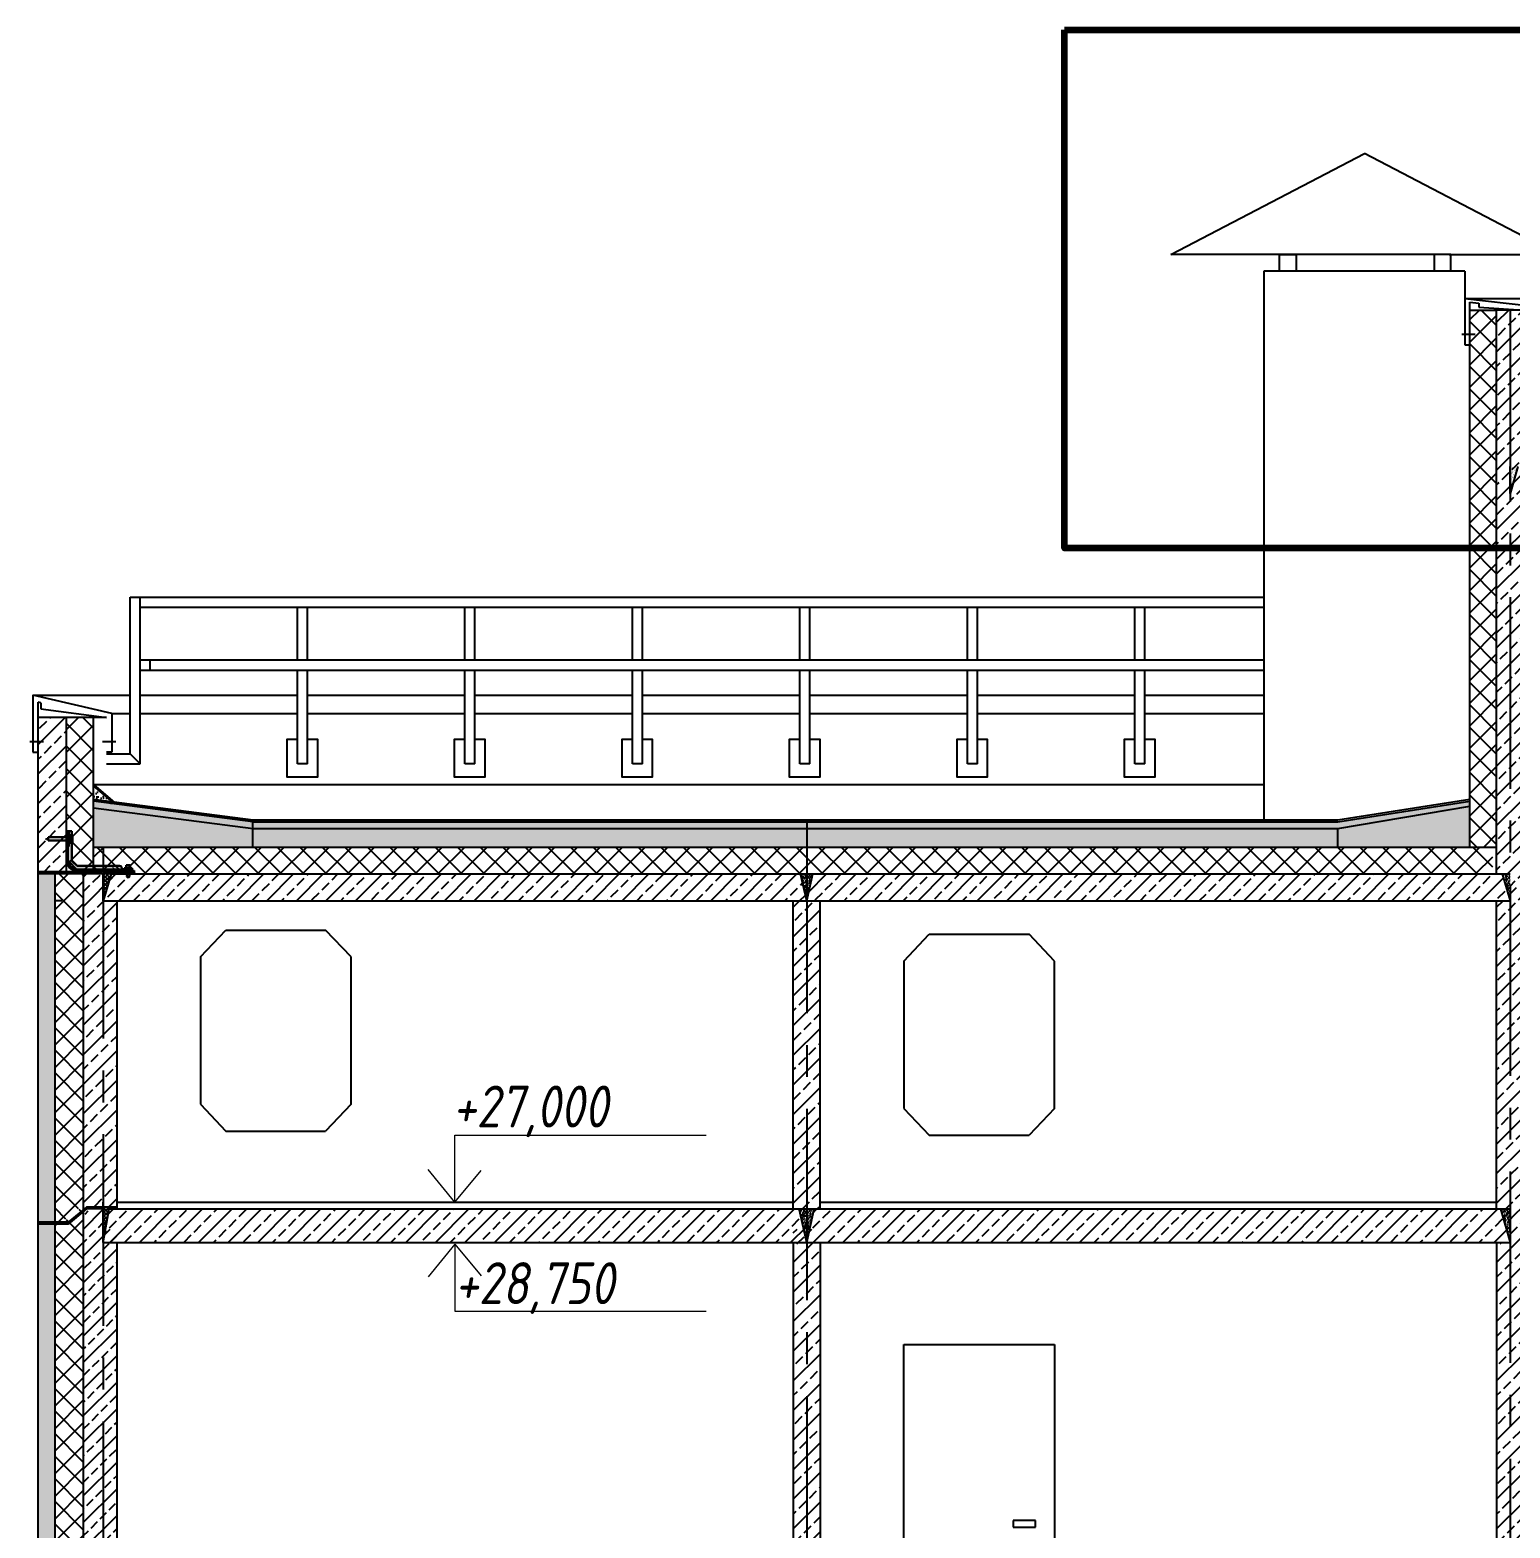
# Model space of a CAD drawing. Header units: millimetres. Extents: x -257254 to 390979, y -202328 to 355504.
# Drawn here: x 74991 to 83829, y 62230 to 71175 of the extents above; entities that cross this region are included whole.
import ezdxf
from ezdxf.enums import TextEntityAlignment as Align

# ---------------------------------------------------------------- set-up
doc = ezdxf.new("R2010")
doc.units = ezdxf.units.MM
doc.linetypes.add('CENTER2', pattern=[28.575, 19.05, -3.175, 3.175, -3.175])
doc.linetypes.add('штриховая2', pattern=[9.525, 6.35, -3.175])
for name, color, linetype, lineweight in [('A-Wall-H', 250, 'Continuous', 20), ('RAZMER', 250, 'Continuous', 13), ('невид штрих', 93, 'штриховая2', 9), ('Осн', 230, 'Continuous', 25), ('покрытия', 6, 'Continuous', 18), ('Размеры', 7, 'Continuous', 9)]:
    doc.layers.add(name, color=color, linetype=linetype, lineweight=lineweight)
for name, color, linetype in [('оси', 1, 'CENTER2'), ('панели', 94, 'Continuous'), ('разрез', 40, 'Continuous'), ('Саморезы', 104, 'Continuous'), ('Фасонка', 161, 'Continuous')]:
    doc.layers.add(name, color=color, linetype=linetype)
doc.layers.add('фасадик', color=7, linetype='Continuous', lineweight=25, true_color=0x51362d)
doc.layers.add('Штриховка', color=50, linetype='Continuous', transparency=0.6)
doc.styles.add('SIMPLEX', font='simplex.shx', dxfattribs={"width": 0.8, "oblique": 10})
pattern_1 = [(45, (-40, 3000), (-67.35192, 67.35192), []), (135, (-40, 3000), (-67.35192, -67.35192), [])]
pattern_2 = [(45, (4200, 9e-11), (-88.38835, 88.38835), []), (45, (4288.25, 9e-11), (-88.38835, 88.38835), [60, -25])]

msp = doc.modelspace()

# ---------------------------------------------------------------- hatches: boundary and pattern name
at = {"layer": 'покрытия', "transparency": 33554508}
h = msp.add_hatch(color=9, dxfattribs=at)
h.dxf.hatch_style = 1
h.paths.add_polyline_path([(75218.17639, 66220.1021), (75218.06284, 66299.93057), (75223.95312, 66299.93057), (75223.95312, 66320.54658), (75241.57755, 66320.54658), (75241.70117, 66215.74018), (75272.59732, 66184.84403), (75279.89149, 66184.83355), (75279.89149, 66161.28291), (75277.07707, 66161.28301, -0.4137863757)])
h.paths.add_polyline_path([(75241.4944, 66391.04613), (75217.93327, 66391.01917), (75217.93716, 66388.28489), (75223.95312, 66388.28489), (75223.95312, 66367.66888), (75241.52198, 66367.66888)])
h.paths.add_polyline_path([(75354.51213, 66184.72639), (75279.89149, 66184.83355), (75279.89149, 66161.28291), (75354.51213, 66161.28021)])
h.paths.add_polyline_path([(75526.11983, 66184.42857), (75407.96504, 66184.59825), (75354.51213, 66184.69529), (75354.51213, 66161.28021), (75354.51213, 66140.89322), (75369.73826, 66140.89322), (75420.84159, 66140.89322), (75444.33283, 66140.89322, -0.3877519827), (75438.82439, 66155.39369), (75569.90016, 66155.42233), (75569.90016, 66161.31262), (75542.39618, 66161.30661, 0.3690779494)])
h.paths.add_polyline_path([(75490.86967, 66173.88302, -1), (75489.19615, 66173.88302, -1)], flags=16)
at = {"layer": 'разрез'}
h = msp.add_hatch(dxfattribs=at)
h.set_pattern_fill('NET', color=256, scale=30, angle=45)
h.paths.add_polyline_path([(83749.02596, 69502.09472), (83589.02596, 69502.09472), (83589.02596, 66569.65659), (83749.02596, 66569.65659)])
h = msp.add_hatch(dxfattribs=at)
h.set_pattern_fill('JIS_STN_2.5', color=256, scale=50)
h.paths.add_polyline_path([(89829.02596, 68567.7801), (83829.02595, 68567.7801), (83829.02595, 68407.7801), (89829.02596, 68407.7801)])
h.paths.add_polyline_path([(83909.02596, 69502.09472), (83829.02595, 69502.09472), (83829.02595, 68567.7801), (83909.02596, 68567.7801)])
h.paths.add_polyline_path([(83829.02595, 69502.09472), (83749.02596, 69502.09472), (83749.02596, 68069.65659), (83829.02595, 68069.65659)])
h.paths.add_polyline_path([(83909.02596, 68407.7801), (83829.02595, 68407.7801), (83829.02595, 68069.65659), (83909.02596, 68069.65659)])
h = msp.add_hatch(dxfattribs=at)
h.set_pattern_fill('AR-SAND', color=256, scale=0.3, angle=-90)
h.set_pattern_definition([(307.5, (-6000, 2432.438), (14.6823971, 0.4800094), [0, -11.5824, 0, -12.954, 0, -12.3825]), (277.5, (-6000, 2432.438), (21.504753, -13.4856985), [0, -6.2484, 0, -10.4394, 0, -4.0005]), (237.5, (-6000, 2441.811), (0.0431155, -23.7297711), [0, -3.81, 0, -13.716, 0, -17.907]), (227.5, (-6000, 2441.81), (6.6878797, -22.9066936), [0, -1.905, 0, -8.9916, 0, -10.287])])
h.paths.add_polyline_path([(83875.39769, 68567.7801), (83829.02595, 68567.7801), (83829.02595, 68407.7801)])
h = msp.add_hatch(dxfattribs=at)
h.set_pattern_fill('JIS_STN_2.5', color=256, scale=50)
h.paths.add_polyline_path([(83829.02595, 68070.55359), (83749.02596, 68070.55359), (83749.02596, 66135.34196), (83829.02595, 66135.34196)])
h.paths.add_polyline_path([(83909.02596, 68070.05525), (83829.02595, 68070.05525), (83829.02595, 66135.34196), (83829.02595, 66055.34196), (83909.02596, 66055.34196)])
at = {"layer": 'разрез', "true_color": 0xf7f0b5}
h = msp.add_hatch(dxfattribs=at)
h.set_pattern_fill('AR-SAND', color=254, scale=30, angle=45)
h.paths.add_polyline_path([(75509.02596, 66569.65659), (75509.02596, 66529.65659), (76322.44285, 66407.17873), (76322.44285, 66447.17873)])
h.paths.add_polyline_path([(83749.02596, 66569.65659), (75517.29828, 66569.65659), (76322.44285, 66447.17873), (82800.91631, 66447.17873)])
h.paths.add_polyline_path([(76648.47346, 67466.84095), (76588.47346, 67466.84095), (76588.47346, 66739.82493), (76588.47346, 66679.82493), (76648.47346, 66679.82493)])
at = {"layer": 'разрез'}
h = msp.add_hatch(dxfattribs=at)
h.set_pattern_fill('JIS_STN_2.5', color=256, scale=50)
h.paths.add_polyline_path([(75039.02596, 66150.73706), (75209.02596, 66150.73706), (75209.02596, 67069.65659), (75039.02596, 67069.65659)])
h = msp.add_hatch(dxfattribs=at)
h.set_pattern_fill('NET', color=256, scale=30, angle=45)
h.set_pattern_definition([(45, (-140.37, 3e-11), (-67.35192, 67.35192), []), (135, (-140.37, 3e-11), (-67.35192, -67.35192), [])])
h.paths.add_polyline_path([(75368.65707, 67069.65659), (75208.65707, 67069.65659), (75208.65707, 66135.34196), (75288.65707, 66135.34196), (75288.65707, 66146.16086), (75368.65707, 66146.16086)])
h = msp.add_hatch(dxfattribs=at)
h.set_pattern_fill('AR-SAND', color=256, angle=45)
h.set_pattern_definition([(82.5, (-137.715, 0), (-35.738135, 33.475349), [0, -38.608, 0, -43.18, 0, -41.275]), (52.5, (-137.715, 0), (-18.901093, 82.473285), [0, -20.828, 0, -34.798, 0, -13.335]), (12.5, (-159.807, -22.09), (55.829983, 56.033231), [0, -12.7, 0, -45.72, 0, -59.69]), (2.5, (-159.81, -22.09), (38.22811, 69.75508), [0, -6.35, 0, -29.972, 0, -34.29])])
h.paths.add_polyline_path([(75371.31062, 66569.65659), (75379.58294, 66569.65659), (75497.90232, 66551.65796), (75371.31062, 66660.06045)])
h = msp.add_hatch(dxfattribs=at)
h.set_pattern_fill('AR-SAND', color=256, angle=45)
h.paths.add_polyline_path([(83589.02596, 66539.3221), (83589.02596, 66569.65659), (82800.91631, 66447.17873), (76322.44285, 66447.17873), (76322.44285, 66407.17873), (82800.91631, 66407.17873)])
h.paths.add_polyline_path([(75371.31062, 66569.65659), (75371.31062, 66529.65659), (76322.44285, 66407.17873), (76322.44285, 66447.17873)])
at = {"layer": 'разрез', "true_color": 0xf7f0b5}
h = msp.add_hatch(dxfattribs=at)
h.set_pattern_fill('AR-SAND', color=254, scale=30, angle=45)
h.paths.add_polyline_path([(75517.29828, 66569.65659), (75509.02596, 66569.65659), (75509.02596, 66529.65659), (76322.44285, 66407.17873), (76322.44285, 66447.17873)])
h = msp.add_hatch(dxfattribs=at)
h.set_pattern_fill('AR-SAND', color=254, scale=30, angle=45)
h.paths.add_polyline_path([(75509.02596, 66569.65659), (75509.02596, 66529.65659), (76322.44285, 66407.17873), (76322.44285, 66447.17873)])
h.paths.add_polyline_path([(83749.02596, 66529.65659), (83749.02596, 66569.65659), (82800.91631, 66447.17873), (76322.44285, 66447.17873), (76322.44285, 66407.17873), (82800.91631, 66407.17873)])
at = {"layer": 'разрез'}
h = msp.add_hatch(dxfattribs=at)
h.set_pattern_fill('NET', color=256, scale=30, angle=45)
h.paths.add_polyline_path([(83589.02596, 66295.34196), (83749.02596, 66295.34196), (83749.02596, 66569.65659), (83589.02596, 66569.65659)])
h = msp.add_hatch(dxfattribs=at)
h.set_pattern_fill('GRAVEL', color=256, scale=5, angle=45)
h.paths.add_polyline_path([(83589.02596, 66539.3221), (82800.91631, 66407.17873), (76322.44285, 66407.17873), (75371.31062, 66529.65659), (75371.31062, 66295.34196), (83589.02596, 66295.34196)])
h = msp.add_hatch(dxfattribs=at)
h.set_pattern_fill('NET', color=256, scale=30, angle=45)
h.set_pattern_definition([(45, (-23.55, 0), (-67.35192, 67.35192), []), (135, (-23.55, 0), (-67.35192, -67.35192), [])])
h.paths.add_polyline_path([(83725.47563, 66295.34196), (75371.31062, 66295.34196), (75371.31062, 66135.34196), (83725.47563, 66135.34196)])
h = msp.add_hatch(dxfattribs=at)
h.set_pattern_fill('JIS_STN_2.5', color=256, scale=50)
h.paths.add_polyline_path([(75139.02596, 66135.34196), (75039.02596, 66135.34196), (75039.02596, 64055.34196), (75139.02596, 64055.34196)])
h.paths.add_polyline_path([(75139.02596, 64044.52306), (75039.02596, 64044.52306), (75039.02596, 61055.34196), (75139.02596, 61055.34196)])
h.paths.add_polyline_path([(75139.02596, 61044.52306), (75039.02596, 61044.52306), (75039.02596, 58055.34196), (75139.02596, 58055.34196)])
h.paths.add_polyline_path([(75139.02596, 58044.52306), (75039.02596, 58044.52306), (75039.02596, 55055.34196), (75139.02596, 55055.34196)])
h.paths.add_polyline_path([(75139.02596, 55044.52306), (75039.02596, 55044.52306), (75039.02596, 52055.34196), (75139.02596, 52055.34196)])
h.paths.add_polyline_path([(75139.02596, 52044.52306), (75039.02596, 52044.52306), (75039.02596, 49055.34196), (75139.02596, 49055.34196)])
h.paths.add_polyline_path([(75139.02596, 49044.52306), (75039.02596, 49044.52306), (75039.02596, 46055.34196), (75139.02596, 46055.34196)])
h = msp.add_hatch(dxfattribs=at)
h.set_pattern_fill('NET', color=256, scale=30, angle=45)
h.set_pattern_definition(pattern_1)
h.paths.add_polyline_path([(75309.02596, 66135.34196), (75182.31296, 66135.34196), (75139.02596, 66135.34196), (75139.02596, 64055.34196), (75179.02596, 64055.34196), (75289.02596, 64146.16086), (75309.02596, 64146.16086)])
h = msp.add_hatch(dxfattribs=at)
h.set_pattern_fill('JIS_STN_2.5', color=256, scale=50)
h.paths.add_polyline_path([(75509.02596, 66135.34196), (75309.02596, 66135.34196), (75309.02596, 64146.16086), (75429.02596, 64146.16086), (75509.02596, 64146.16086), (75509.02596, 64225.34196)])
h = msp.add_hatch(dxfattribs=at)
h.set_pattern_fill('ANSI37', color=256, scale=5, angle=-90)
h.set_pattern_definition([(315, (-8400, 5040), (11.2253202, 11.2253202), []), (45, (-8400, 5040), (-11.2253202, 11.2253202), [])])
h.paths.add_polyline_path([(75475.39769, 66135.34196), (75429.02596, 66135.34196), (75429.02596, 65975.34196)])
h = msp.add_hatch(dxfattribs=at)
h.set_pattern_fill('JIS_STN_2.5', color=256, scale=50)
h.paths.add_polyline_path([(79592.74842, 66135.34196), (75471.57699, 66135.34196), (75475.39769, 66135.34196), (75429.02596, 65975.34196), (79629.02595, 65975.34196)])
h.paths.add_polyline_path([(83782.65422, 66135.34196), (79665.30349, 66135.34196), (79629.02596, 65975.34196), (83829.02595, 65975.34196)])
h = msp.add_hatch(dxfattribs=at)
h.set_pattern_fill('AR-SAND', color=256, scale=0.3, angle=-90)
h.paths.add_polyline_path([(79629.02596, 66135.34196), (79592.74842, 66135.34196), (79629.02596, 65975.34196)])
h.paths.add_polyline_path([(79665.30349, 66135.34196), (79629.02596, 66135.34196), (79629.02596, 65975.34196)])
h = msp.add_hatch(dxfattribs=at)
h.set_pattern_fill('AR-SAND', color=256, scale=0.3, angle=-90)
h.paths.add_polyline_path([(83829.02595, 66135.34196), (83782.65422, 66135.34196), (83829.02595, 65975.34196)])
h = msp.add_hatch(dxfattribs=at)
h.set_pattern_fill('JIS_STN_2.5', color=256, scale=50)
h.set_pattern_definition(pattern_2)
h.paths.add_polyline_path([(83909.02596, 66055.34196), (83829.02595, 66055.34196), (83829.02595, 64095.34196), (83909.02596, 64095.34196)])
h.paths.add_polyline_path([(83829.02595, 65975.34196), (83749.02596, 65975.34196), (83749.02596, 64135.34196), (83829.02595, 64135.34196)])
h = msp.add_hatch(dxfattribs=at)
h.set_pattern_fill('JIS_STN_2.5', color=256, scale=50)
h.paths.add_polyline_path([(79709.02596, 65975.34196), (79629.02595, 65975.34196), (79629.02595, 64135.34196), (79709.02596, 64135.34196)])
h.paths.add_polyline_path([(79629.02595, 65975.34196), (79549.02596, 65975.34196), (79549.02596, 64135.34196), (79629.02595, 64135.34196)])
h = msp.add_hatch(dxfattribs=at)
h.set_pattern_fill('NET', color=256, scale=30, angle=45)
h.set_pattern_definition(pattern_1)
h.paths.add_polyline_path([(75139.02596, 64044.52306), (75139.02596, 61055.34196), (75179.02596, 61055.34196), (75289.02596, 61146.16086), (75309.02596, 61146.16086), (75309.02596, 64135.34196), (75289.02596, 64135.34196), (75179.02596, 64044.52306)])
h = msp.add_hatch(dxfattribs=at)
h.set_pattern_fill('JIS_STN_2.5', color=256, scale=45)
h.paths.add_polyline_path([(75429.02596, 64135.34196), (75309.02596, 64118.82943), (75309.02596, 61146.16086), (75429.02596, 61146.16086)])
h.paths.add_polyline_path([(75509.02596, 64015.34196), (75429.02596, 64015.34196), (75429.02596, 61146.16086), (75509.02596, 61146.16086), (75509.02596, 61225.34196)])
h = msp.add_hatch(dxfattribs=at)
h.set_pattern_fill('ANSI37', color=256, scale=5, angle=-90)
h.set_pattern_definition([(315, (-2e-10, 9000), (11.2253202, 11.2253202), []), (45, (-2e-10, 9000), (-11.2253202, 11.2253202), [])])
h.paths.add_polyline_path([(75464.48515, 64135.34196), (75509.02596, 64135.34196), (75509.02596, 64146.16086), (75429.02596, 64146.47022), (75429.02596, 63935.34196)])
h = msp.add_hatch(dxfattribs=at)
h.set_pattern_fill('JIS_STN_2.5', color=256, scale=50)
h.set_pattern_definition([(45, (-4e-11, 24000), (-88.38835, 88.38835), []), (45, (88.25, 24000), (-88.38835, 88.38835), [60, -25])])
h.paths.add_polyline_path([(79629.02595, 64135.34196), (75464.48515, 64135.34196), (75429.02596, 63935.34196), (79629.02595, 63935.34196)])
h = msp.add_hatch(dxfattribs=at)
h.set_pattern_fill('AR-SAND', color=256, scale=0.3, angle=-90)
h.paths.add_polyline_path([(79629.02595, 64135.34196), (79583.67903, 64135.34196), (79629.02595, 63935.34196)])
h.paths.add_polyline_path([(79674.37288, 64135.34196), (79629.02595, 64135.34196), (79629.02595, 63935.34196)])
h = msp.add_hatch(dxfattribs=at)
h.set_pattern_fill('JIS_STN_2.5', color=256, scale=50)
h.set_pattern_definition([(45, (4200, 24000), (-88.38835, 88.38835), []), (45, (4288.25, 24000), (-88.38835, 88.38835), [60, -25])])
h.paths.add_polyline_path([(83829.02595, 64135.34196), (79664.48515, 64135.34196), (79629.02595, 63935.34196), (83829.02595, 63935.34196)])
h = msp.add_hatch(dxfattribs=at)
h.set_pattern_fill('AR-SAND', color=256, scale=0.3, angle=-90)
h.paths.add_polyline_path([(83829.02595, 64135.34196), (83771.06128, 64135.34196), (83829.02595, 63935.34196)])
h = msp.add_hatch(dxfattribs=at)
h.set_pattern_fill('JIS_STN_2.5', color=256, scale=50)
h.set_pattern_definition(pattern_2)
h.paths.add_polyline_path([(83829.02595, 63935.34196), (83749.02596, 63935.34196), (83749.02596, 61135.34196), (83829.02595, 61135.34196)])
h.paths.add_polyline_path([(83909.02596, 64095.34196), (83829.02595, 64095.34196), (83829.02595, 61095.34196), (83909.02596, 61095.34196)])
h = msp.add_hatch(dxfattribs=at)
h.set_pattern_fill('JIS_STN_2.5', color=256, scale=50)
h.paths.add_polyline_path([(79629.02595, 64015.34196), (79549.02596, 64015.34196), (79549.02596, 61135.34196), (79629.02595, 61135.34196)])
h.paths.add_polyline_path([(79709.02596, 64015.34196), (79629.02595, 64015.34196), (79629.02595, 61135.34196), (79709.02596, 61135.34196)])
at = {"layer": 'Штриховка', "lineweight": 30, "ltscale": 0.5}
h = msp.add_hatch(dxfattribs=at)
h.set_pattern_fill('ANSI31', color=256, scale=29.451439, angle=270, style=0)
h.set_pattern_definition([(225, (89301.496, 60980.1222), (-2.603164, 2.603164), [])])
h.paths.add_polyline_path([(75526.11983, 66153.22833), (75526.11983, 66147.97549), (75569.90016, 66147.97549), (75569.90016, 66153.22833)])
h.paths.add_polyline_path([(75455.20602, 66153.22833), (75447.8083, 66151.57311), (75447.8083, 66150.68361), (75518.06331, 66150.68361, 0.0272322025), (75515.5838, 66153.22833)])
h.paths.add_polyline_path([(75520.18783, 66147.97549, 0.026380608), (75518.06331, 66150.68361), (75447.8083, 66150.68361), (75447.8083, 66147.97549)])
h.paths.add_polyline_path([(75518.06331, 66150.68361, -0.026380608), (75520.18783, 66147.97549), (75526.11983, 66147.97549), (75526.11983, 66150.68361)])
h.paths.add_polyline_path([(75515.5838, 66153.22833, -0.0272322025), (75518.06331, 66150.68361), (75526.11983, 66150.68361), (75526.11983, 66153.22833)])
h.paths.add_polyline_path([(75569.90016, 66150.79356), (75569.90016, 66147.97549), (75576.57644, 66147.97549), (75584.62588, 66152.45382), (75584.62588, 66153.22833), (75574.53668, 66153.22833)])
h.paths.add_polyline_path([(75584.62588, 66147.97549), (75584.62588, 66152.45382), (75576.57644, 66147.97549)], flags=17)
h.paths.add_polyline_path([(75574.53668, 66153.22833), (75569.90016, 66153.22833), (75569.90016, 66150.79356)])

# ---------------------------------------------------------------- linework, layer by layer
at = {"layer": 'A-Wall-H', "color": 0, "lineweight": 30}
msp.add_line((75369.73826, 66140.89322), (75322.95556, 66140.89322), dxfattribs=at)
at = {"layer": 'невид штрих', "lineweight": 30, "ltscale": 0.5}
msp.add_line((75241.52378, 66366.14085), (75241.57521, 66322.53173), dxfattribs=at)
at = {"layer": 'оси', "ltscale": 60}
for p, q in [((83829.02595, 69502.09472), (83829.02595, 31517.09795)), ((79629.02595, 66447.17873), (79629.02595, 31517.09795)), ((75429.02596, 66295.34196), (75429.02596, 31517.09795))]:
    msp.add_line(p, q, dxfattribs=at)
at = {"layer": 'Осн', "lineweight": 30, "ltscale": 0.5}
for p, q in [((75212.11738, 66391.01252), (75241.4944, 66391.04613)), ((75212.11738, 66391.01252), (75212.21751, 66214.2118)), ((75217.93328, 66391.01261), (75218.17639, 66220.1021)), ((75241.4944, 66391.04613), (75241.52198, 66367.66888)), ((75241.57755, 66320.54636), (75241.70405, 66213.29734)), ((75241.70405, 66213.29734), (75272.50291, 66184.84416)), ((75271.19729, 66155.39273), (75407.5145, 66155.38799)), ((75272.50291, 66184.84416), (75408.05462, 66184.6495)), ((75277.07921, 66161.28301), (75407.5145, 66161.27828)), ((75407.96504, 66184.59825), (75526.11983, 66184.42857)), ((75407.96596, 66161.27724), (75601.30027, 66161.31948)), ((75407.96619, 66155.38695), (75601.30027, 66155.42919)), ((75445.2078, 66145.6868), (75445.2078, 66155.39509)), ((75445.2078, 66145.6868), (75526.11983, 66145.6868)), ((75447.73221, 66139.79651), (75526.11983, 66139.79651)), ((75526.11983, 66145.6868), (75542.6728, 66145.6868)), ((75526.11983, 66139.79651), (75542.6728, 66139.79651)), ((75542.6728, 66145.6868), (75569.90016, 66140.60983)), ((75542.6728, 66139.79651), (75569.90016, 66134.71955)), ((75601.30027, 66155.42919), (75601.30027, 66161.31948))]:
    msp.add_line(p, q, dxfattribs=at)
for centre, radius, start, end in [((75271.25184, 66214.42742), 59.03472, 180.209271258, 269.947062148), ((75277.07921, 66220.18589), 58.90288, 180.0815005, 270), ((75449.52203, 66151.16101), 11.50457, 158.41300371, 261.049858087), ((75520.72948, 66163.34439), 21.76232, 354.661085419, 75.659024064)]:
    msp.add_arc(centre, radius, start, end, dxfattribs=at)
at = {"layer": 'панели', "lineweight": 30, "ltscale": 0.5}
msp.add_line((75272.59732, 66184.84403), (75241.70117, 66215.74018), dxfattribs=at)
at = {"layer": 'покрытия', "lineweight": 30}
msp.add_line((75100.11619, 66354.94074), (75100.11619, 66334.32473), dxfattribs=at)
at = {"layer": 'покрытия'}
for p, q in [((77529.02596, 64175.34196), (77529.02596, 64575.34196)), ((77529.02596, 64575.34196), (79029.02596, 64575.34196)), ((77529.02596, 64175.34196), (77368.9495, 64371.07629)), ((77529.02596, 64175.34196), (77685.79634, 64365.6084)), ((77529.02596, 63925.34196), (77368.9495, 63729.60764)), ((77529.02596, 63925.34196), (77529.02596, 63525.34196)), ((77529.02596, 63925.34196), (77685.79634, 63735.07553)), ((77529.02596, 63525.34196), (79029.02596, 63525.34196))]:
    msp.add_line(p, q, dxfattribs=at)
at = {"layer": 'Размеры', "lineweight": 30, "ltscale": 0.5}
for centre in [(75088.04144, 66344.02791), (75490.03291, 66173.88302), (75521.87738, 66150.2645)]:
    msp.add_circle(centre, 0.83676, dxfattribs=at)
at = {"layer": 'разрез'}
for p, q in [((81803.01195, 69834.42151), (82959.02596, 70437.5153)), ((83996.74579, 69896.13571), (82959.02596, 70437.5153)), ((83375.1247, 69834.42151), (81803.01195, 69834.42151)), ((82452.70448, 69734.42151), (82452.70448, 69834.42151)), ((82452.70448, 69834.42151), (82552.70448, 69834.42151)), ((82552.70448, 69834.42151), (82552.70448, 69734.42151)), ((83475.1247, 69834.42151), (83375.1247, 69834.42151)), ((83375.1247, 69834.42151), (83375.1247, 69734.42151)), ((83465.34743, 69834.42151), (83996.74579, 69834.42151)), ((83475.1247, 69734.42151), (83475.1247, 69834.42151)), ((82359.02596, 69734.42151), (82359.02596, 66457.17873)), ((83559.02596, 69734.42151), (82359.02596, 69734.42151)), ((83559.02596, 69734.42151), (83559.02596, 69571.54721)), ((83559.02596, 69571.54721), (83996.74579, 69571.54721)), ((83559.02596, 69571.54721), (83559.02596, 69294.65464)), ((83559.02596, 69571.54721), (83947.29828, 69526.83871)), ((83589.02596, 66295.34196), (83589.02596, 69549.83288)), ((83589.02596, 69549.83288), (83642.39148, 69544.18261)), ((83589.02596, 69502.09472), (83749.02596, 69502.09472)), ((83642.39148, 69544.18261), (83642.39148, 69519.41548)), ((83642.39148, 69519.41548), (83909.02596, 69502.09472)), ((83909.02596, 69502.09472), (83749.02596, 69502.09472)), ((83749.02596, 68069.65659), (83749.02596, 69502.09472)), ((83621.38447, 69355.99831), (83541.04584, 69355.99831)), ((83559.02596, 69294.65464), (83589.02596, 69294.65464)), ((83829.02595, 68407.7801), (83829.02595, 68567.7801)), ((83875.39769, 68567.7801), (83829.02595, 68407.7801)), ((83749.02596, 66135.34196), (83749.02596, 68069.65659)), ((75588.47346, 66852.82665), (75588.47346, 67789.02547)), ((75588.47346, 67789.02547), (82359.02596, 67789.02547)), ((75648.47346, 66792.82665), (75648.47346, 67789.02547)), ((75648.47346, 67729.02547), (82359.02596, 67729.02547)), ((76588.47346, 67412.93321), (76588.47346, 67729.02547)), ((76648.47346, 67412.93321), (76648.47346, 67729.02547)), ((77588.47346, 67412.93321), (77588.47346, 67729.02547)), ((77648.47346, 67412.93321), (77648.47346, 67729.02547)), ((78588.47346, 67412.93321), (78588.47346, 67729.02547)), ((78648.47346, 67412.93321), (78648.47346, 67729.02547)), ((79588.47346, 67412.93321), (79588.47346, 67729.02547)), ((79648.47346, 67412.93321), (79648.47346, 67729.02547)), ((80588.47346, 67412.93321), (80588.47346, 67729.02547)), ((80648.47346, 67412.93321), (80648.47346, 67729.02547)), ((81588.47346, 67412.93321), (81588.47346, 67729.02547)), ((81648.47346, 67412.93321), (81648.47346, 67729.02547)), ((76588.47346, 67412.93321), (76588.47346, 67579.84267)), ((76648.47346, 67412.93321), (76648.47346, 67579.84267)), ((77588.47346, 67412.93321), (77588.47346, 67579.84267)), ((77648.47346, 67412.93321), (77648.47346, 67579.84267)), ((78588.47346, 67412.93321), (78588.47346, 67579.84267)), ((78648.47346, 67412.93321), (78648.47346, 67579.84267)), ((79588.47346, 67412.93321), (79588.47346, 67579.84267)), ((79648.47346, 67412.93321), (79648.47346, 67579.84267)), ((80588.47346, 67412.93321), (80588.47346, 67579.84267)), ((80648.47346, 67412.93321), (80648.47346, 67579.84267)), ((81588.47346, 67412.93321), (81588.47346, 67579.84267)), ((81648.47346, 67412.93321), (81648.47346, 67579.84267)), ((75648.47346, 67412.93321), (82359.02596, 67412.93321)), ((75648.47346, 67352.93321), (82359.02596, 67352.93321)), ((75708.47346, 67352.93321), (75708.47346, 67412.93321)), ((76588.47346, 66852.82665), (76588.47346, 67352.93321)), ((76648.47346, 66792.82665), (76648.47346, 67352.93321)), ((77588.47346, 66852.82665), (77588.47346, 67352.93321)), ((77648.47346, 66792.82665), (77648.47346, 67352.93321)), ((78588.47346, 66852.82665), (78588.47346, 67352.93321)), ((78648.47346, 66792.82665), (78648.47346, 67352.93321)), ((79588.47346, 66852.82665), (79588.47346, 67352.93321)), ((79648.47346, 66792.82665), (79648.47346, 67352.93321)), ((80588.47346, 66852.82665), (80588.47346, 67352.93321)), ((80648.47346, 66792.82665), (80648.47346, 67352.93321)), ((81588.47346, 66852.82665), (81588.47346, 67352.93321)), ((81648.47346, 66792.82665), (81648.47346, 67352.93321)), ((75479.02596, 67094.40057), (75009.02596, 67202.93321)), ((75009.02596, 67202.93321), (75009.02596, 66862.2165)), ((75009.02596, 67202.93321), (75588.47346, 67202.93321)), ((75648.47346, 67202.93321), (76588.47346, 67202.93321)), ((76648.47346, 67202.93321), (77588.47346, 67202.93321)), ((77648.47346, 67202.93321), (78588.47346, 67202.93321)), ((78648.47346, 67202.93321), (79588.47346, 67202.93321)), ((79648.47346, 67202.93321), (80588.47346, 67202.93321)), ((80648.47346, 67202.93321), (81588.47346, 67202.93321)), ((81648.47346, 67202.93321), (82359.02596, 67202.93321)), ((75055.61382, 67157.53162), (75040.34654, 67160.2234)), ((75040.34654, 67068.81773), (75040.34654, 67160.2234)), ((75055.61382, 67157.53162), (75055.61382, 67122.19733)), ((75055.61382, 67122.19733), (75449.02596, 67069.65659)), ((75479.02596, 67094.40057), (75479.02596, 66862.2165)), ((75479.02596, 67094.40057), (75588.47346, 67094.40057)), ((75648.47346, 67094.40057), (76588.47346, 67094.40057)), ((76648.47346, 67094.40057), (77588.47346, 67094.40057)), ((77648.47346, 67094.40057), (78588.47346, 67094.40057)), ((78648.47346, 67094.40057), (79588.47346, 67094.40057)), ((79648.47346, 67094.40057), (80588.47346, 67094.40057)), ((80648.47346, 67094.40057), (81588.47346, 67094.40057)), ((81648.47346, 67094.40057), (82359.02596, 67094.40057)), ((75449.02596, 67069.65659), (75039.02596, 67069.65659)), ((75039.02596, 67069.65659), (75039.02596, 35975.34196)), ((75209.02596, 66150.73706), (75209.02596, 67069.65659)), ((75371.31062, 66135.34196), (75371.31062, 67069.65659)), ((75071.38447, 66923.56018), (74991.04584, 66923.56018)), ((75503.78929, 66923.56018), (75423.45066, 66923.56018)), ((75009.02596, 66862.2165), (75039.02596, 66862.2165)), ((75479.02596, 66862.2165), (75449.02596, 66862.2165)), ((75449.02596, 66852.82665), (75588.47346, 66852.82665)), ((75588.47346, 66852.82665), (75648.47346, 66792.82665)), ((76588.47346, 66792.82665), (76588.47346, 66852.82665)), ((77588.47346, 66792.82665), (77588.47346, 66852.82665)), ((78588.47346, 66792.82665), (78588.47346, 66852.82665)), ((79588.47346, 66792.82665), (79588.47346, 66852.82665)), ((80588.47346, 66792.82665), (80588.47346, 66852.82665)), ((81588.47346, 66792.82665), (81588.47346, 66852.82665)), ((75449.02596, 66792.82665), (75648.47346, 66792.82665)), ((76648.47346, 66792.82665), (76588.47346, 66792.82665)), ((77648.47346, 66792.82665), (77588.47346, 66792.82665)), ((78648.47346, 66792.82665), (78588.47346, 66792.82665)), ((79648.47346, 66792.82665), (79588.47346, 66792.82665)), ((80648.47346, 66792.82665), (80588.47346, 66792.82665)), ((81648.47346, 66792.82665), (81588.47346, 66792.82665)), ((75371.31062, 66669.08137), (75495.96283, 66562.28843)), ((75371.31062, 66669.08137), (82359.02596, 66669.08137)), ((75371.31062, 66664.68609), (75489.5526, 66563.18738)), ((75371.31062, 66660.06045), (75483.43675, 66564.04505)), ((76323.19149, 66457.17873), (75371.31062, 66579.76932)), ((76322.44285, 66447.17873), (75371.31062, 66569.65659)), ((83589.02596, 66579.77663), (82800.14391, 66457.17873)), ((82800.91631, 66447.17873), (83589.02596, 66569.65659)), ((83589.02596, 66539.3221), (83589.02596, 66579.77663)), ((75371.31062, 66529.65659), (76323.18315, 66407.06726)), ((82801.55954, 66407.17873), (83589.02596, 66539.3221)), ((76322.44285, 66295.34196), (76322.44285, 66447.17873)), ((76322.44285, 66447.17873), (82800.91631, 66447.17873)), ((76322.44285, 66407.17873), (82800.91631, 66407.17873)), ((76323.18315, 66407.06726), (82801.55954, 66407.17873)), ((82800.14391, 66457.17873), (76323.19149, 66457.17873)), ((82800.91631, 66295.34196), (82800.91631, 66407.17873)), ((75371.31062, 66295.34196), (83749.02596, 66295.34196)), ((75039.02596, 66150.73706), (75371.31062, 66150.73706)), ((75039.02596, 66150.73706), (75209.02596, 66150.73706)), ((75509.02596, 66135.34196), (75039.02596, 66135.34196)), ((75139.02596, 66135.34196), (75139.02596, 37055.34196)), ((75309.02596, 66135.34196), (75309.02596, 36885.54465)), ((75429.02596, 65975.34196), (75429.02596, 66135.34196)), ((75475.39769, 66135.34196), (75429.02596, 65975.34196)), ((75471.57699, 66135.34196), (83829.02595, 66135.34196)), ((79629.02596, 65975.34196), (79592.74842, 66135.34196)), ((79629.02595, 65975.34196), (79629.02595, 66135.34196)), ((79629.02596, 65975.34196), (79665.30349, 66135.34196)), ((83782.65422, 66135.34196), (83829.02595, 65975.34196)), ((75182.31296, 65975.34196), (75139.02596, 65975.34196)), ((75429.02596, 65975.34196), (83829.02595, 65975.34196)), ((75509.02596, 65975.34196), (75509.02596, 64135.34196)), ((75509.02596, 65975.34196), (75509.02596, 65675.34196)), ((79549.02596, 64135.34196), (79549.02596, 65975.34196)), ((79709.02596, 64135.34196), (79709.02596, 65975.34196)), ((83749.02596, 64135.34196), (83749.02596, 65975.34196)), ((76009.02596, 65639.9863), (76161.44951, 65800.34196)), ((76161.44951, 65800.34196), (76756.6024, 65800.34196)), ((76909.02596, 65639.9863), (76756.6024, 65800.34196)), ((80209.02596, 65614.9863), (80361.44951, 65775.34196)), ((80361.44951, 65775.34196), (80956.6024, 65775.34196)), ((81109.02596, 65614.9863), (80956.6024, 65775.34196)), ((76009.02596, 65639.9863), (76009.02596, 64760.69762)), ((76909.02596, 64760.69762), (76909.02596, 65639.9863)), ((80209.02596, 65614.9863), (80209.02596, 64735.69762)), ((81109.02596, 64735.69762), (81109.02596, 65614.9863)), ((76009.02596, 64760.69762), (76161.44951, 64600.34196)), ((76909.02596, 64760.69762), (76756.6024, 64600.34196)), ((80209.02596, 64735.69762), (80361.44951, 64575.34196)), ((81109.02596, 64735.69762), (80956.6024, 64575.34196)), ((76161.44951, 64600.34196), (76756.6024, 64600.34196)), ((80361.44951, 64575.34196), (80956.6024, 64575.34196)), ((75329.02596, 64146.16086), (75219.02596, 64055.34196)), ((75329.02596, 64135.34196), (75219.02596, 64044.52306)), ((75429.02596, 64146.16086), (75329.02596, 64146.16086)), ((75509.02596, 64146.16086), (75329.02596, 64146.16086)), ((75429.02596, 64135.34196), (75329.02596, 64135.34196)), ((75429.02596, 64015.34196), (75429.02596, 64175.34196)), ((75429.02596, 63935.34196), (75429.02596, 64146.16086)), ((75429.02596, 63935.34196), (75464.48515, 64135.34196)), ((75464.48515, 64135.34196), (83829.02595, 64135.34196)), ((75509.02596, 64186.16086), (75509.02596, 64186.16086)), ((75509.02596, 64175.34196), (79549.02596, 64175.34196)), ((79629.02595, 63935.34196), (79583.67903, 64135.34196)), ((79629.02595, 63935.34196), (79674.37288, 64135.34196)), ((79709.02596, 64175.34196), (83749.02596, 64175.34196)), ((83771.06128, 64135.34196), (83829.02595, 63935.34196)), ((75219.02596, 64055.34196), (75039.02596, 64055.34196)), ((75219.02596, 64044.52306), (75039.02596, 64044.52306)), ((75429.02596, 63935.34196), (83829.02595, 63935.34196)), ((75509.02596, 63935.34196), (75509.02596, 61135.34196)), ((79549.02596, 63935.34196), (79549.02596, 61135.34196)), ((79709.02596, 63935.34196), (79709.02596, 61135.34196)), ((83749.02596, 63935.34196), (83749.02596, 61135.34196)), ((80209.02596, 61225.34196), (80209.02596, 63325.34196)), ((80209.02596, 63325.34196), (81109.02596, 63325.34196)), ((81109.02596, 63325.34196), (81109.02596, 61225.34196)), ((80996.23962, 62275.34196), (80861.22945, 62275.34196)), ((80861.22945, 62275.34196), (80861.22945, 62234.76127)), ((80996.23962, 62234.76127), (80996.23962, 62275.34196)), ((80861.22945, 62234.76127), (80996.23962, 62234.76127))]:
    msp.add_line(p, q, dxfattribs=at)
at = {"layer": 'разрез', "lineweight": 30}
msp.add_line((75420.84159, 66147.83551), (75318.72051, 66147.83551), dxfattribs=at)
at = {"layer": 'разрез'}
for points in [[(76648.47346, 66939.31474), (76707.40643, 66939.31474), (76707.40643, 66713.3113), (76527.04616, 66713.3113), (76527.04616, 66939.31474), (76588.47346, 66939.31474)], [(77648.47346, 66939.31474), (77707.40643, 66939.31474), (77707.40643, 66713.3113), (77527.04616, 66713.3113), (77527.04616, 66939.31474), (77588.47346, 66939.31474)], [(78648.47346, 66939.31474), (78707.40643, 66939.31474), (78707.40643, 66713.3113), (78527.04616, 66713.3113), (78527.04616, 66939.31474), (78588.47346, 66939.31474)], [(79648.47346, 66939.31474), (79707.40643, 66939.31474), (79707.40643, 66713.3113), (79527.04616, 66713.3113), (79527.04616, 66939.31474), (79588.47346, 66939.31474)], [(80648.47346, 66939.31474), (80707.40643, 66939.31474), (80707.40643, 66713.3113), (80527.04616, 66713.3113), (80527.04616, 66939.31474), (80588.47346, 66939.31474)], [(81648.47346, 66939.31474), (81707.40643, 66939.31474), (81707.40643, 66713.3113), (81527.04616, 66713.3113), (81527.04616, 66939.31474), (81588.47346, 66939.31474)]]:
    msp.add_lwpolyline(points, dxfattribs=at)
at = {"layer": 'Саморезы', "lineweight": 30, "ltscale": 0.5}
for p, q in [((75223.95312, 66388.28489), (75218.06284, 66388.28489)), ((75223.95312, 66388.28489), (75223.95312, 66299.93057)), ((75207.38699, 66354.94074), (75100.11619, 66354.94074)), ((75207.38699, 66334.32473), (75100.11619, 66334.32473)), ((75223.95312, 66299.93057), (75218.06284, 66299.93057)), ((75244.56913, 66367.66888), (75223.95312, 66367.66888)), ((75244.56913, 66358.83345), (75223.95312, 66358.83345)), ((75244.56913, 66329.38201), (75223.95312, 66329.38201)), ((75244.56913, 66320.54658), (75223.95312, 66320.54658)), ((75244.56913, 66367.66888), (75244.56913, 66320.54658)), ((75553.6284, 66170.15491), (75553.6284, 66161.31948)), ((75553.6284, 66170.15491), (75600.7507, 66170.15491)), ((75553.6284, 66161.31948), (75600.7507, 66161.31948)), ((75562.46383, 66172.33807), (75591.91527, 66172.33807)), ((75562.46383, 66172.33807), (75562.46383, 66170.15491)), ((75565.40897, 66187.06379), (75588.97012, 66187.06379)), ((75565.40897, 66187.06379), (75565.40897, 66172.33807)), ((75569.90016, 66155.74097), (75584.62588, 66147.54826)), ((75569.90016, 66149.20852), (75584.62588, 66141.47562)), ((75569.90016, 66142.67608), (75584.62588, 66135.74038)), ((75569.90016, 66125.98393), (75569.90016, 66119.38139)), ((75569.90016, 66119.38139), (75577.26302, 66111.39086)), ((75577.26302, 66111.39086), (75584.62588, 66119.38139)), ((75584.62588, 66119.38139), (75584.62588, 66125.85133)), ((75588.97012, 66187.06379), (75588.97012, 66172.33807)), ((75591.91527, 66172.33807), (75591.91527, 66170.15491)), ((75600.7507, 66170.15491), (75600.7507, 66161.31948))]:
    msp.add_line(p, q, dxfattribs=at)
at = {"layer": 'Саморезы', "ltscale": 0.5}
for p, q in [((75569.90016, 66161.31948), (75569.90016, 66126.38757)), ((75584.62588, 66126.38757), (75584.62588, 66161.31948))]:
    msp.add_line(p, q, dxfattribs=at)
at = {"layer": 'фасадик', "color": 1, "lineweight": 120}
msp.add_lwpolyline([(81167.7143, 71174.66278), (84583.30754, 71174.66278), (84583.30754, 68079.77663), (81167.7143, 68079.77663)], close=True, dxfattribs=at)
at = {"layer": 'Фасонка', "lineweight": 30, "ltscale": 0.5}
for p, q in [((75447.8083, 66153.22833), (75447.8083, 66147.96071)), ((75610.84423, 66153.22833), (75447.8083, 66153.22833)), ((75616.31649, 66147.97549), (75447.8083, 66147.97549))]:
    msp.add_line(p, q, dxfattribs=at)
for centre, radius in [((75610.84423, 66156.17348), 2.94514), ((75616.31649, 66150.70247), 2.72699)]:
    msp.add_arc(centre, radius, 270, 0, dxfattribs=at)

# ---------------------------------------------------------------- texts
at = {"layer": 'RAZMER', "color": 0, "style": 'SIMPLEX', "oblique": 10, "width": 0.8}
for s, p in [('+27,000', (77515.69234, 64546.92476)), ('+28,750', (77529.02596, 63492.00863, -276.03242))]:
    msp.add_text(s, height=250, dxfattribs=at).set_placement(p, align=Align.BOTTOM_LEFT)

doc.saveas('drawing.dxf')
